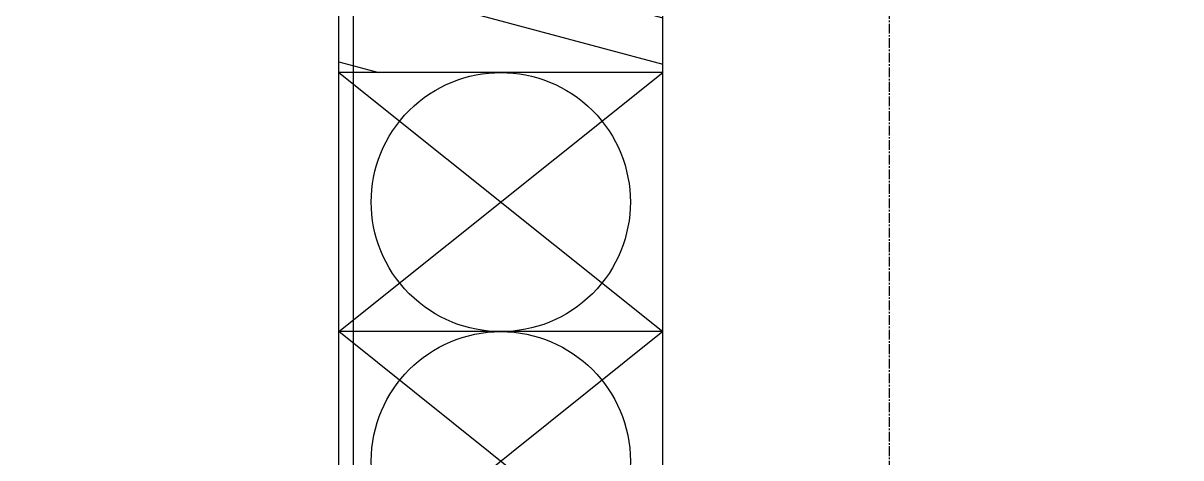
# Model space of a CAD drawing. Header units: millimetres. Extents: x 9612 to 23319, y 1863 to 14354.
# Drawn here: x 11707.1 to 11796.4, y 8228.2 to 8261.7 of the extents above; entities that cross this region are included whole.
import ezdxf

# ---------------------------------------------------------------- set-up
doc = ezdxf.new("R2010")
doc.units = ezdxf.units.MM
doc.header["$MEASUREMENT"] = 0
doc.linetypes.add('CENTER2', pattern=[1.125, 0.75, -0.125, 0.125, -0.125])

# ---------------------------------------------------------------- blocks, each defined once
blk = doc.blocks.new('ijkkkkkkkkk')
h = blk.add_hatch()
h.set_pattern_fill('STEEL', color=256, scale=93.6, angle=120)
h.set_pattern_definition([(165, (-1428.017, 1135.7), (-2.523486, -9.417777), []), (165, (-1432.239, 1133.262), (-2.523486, -9.417777), [])])
h.paths.add_polyline_path([(1156.09956, 356.95932), (1121.59956, 356.95932), (1121.59956, 341.95932), (1131.09445, 341.95932), (1131.09445, 306.67291), (1156.09956, 306.67291)])
h.paths.add_polyline_path([(1105.59956, 356.95932), (1091.09956, 356.95932), (1091.09956, 341.95932), (1105.59956, 341.95932)])
h.paths.add_polyline_path([(1281.10466, 341.95932), (1291.02514, 341.95932), (1291.09956, 356.95932), (1256.09956, 356.95932), (1256.09956, 306.67291), (1281.10466, 306.67291)])
h.paths.add_polyline_path([(1321.09956, 356.95932), (1306.59956, 356.95932), (1306.59956, 341.95932), (1321.09956, 341.95932)])
for p, q in [((1257.22988, -1041.89229), (1257.22988, 739.71136)), ((1281.10466, 306.67291), (1281.10466, 341.95932)), ((1256.09956, 226.67291), (1256.09956, 306.67291)), ((1256.09956, 306.67291), (1281.10466, 286.67291)), ((1256.09956, 286.67291), (1281.10466, 306.67291)), ((1281.10466, 306.67291), (1256.09956, 306.67291)), ((1281.10466, 227.05154), (1281.10466, 306.67291)), ((1281.10466, 286.67291), (1256.09956, 286.67291)), ((1281.10466, 286.67291), (1256.09956, 266.67291)), ((1281.10466, 266.67291), (1256.09956, 286.67291))]:
    blk.add_line(p, q)
at = {"linetype": 'CENTER2'}
blk.add_line((1298.59956, 247.81893), (1298.59956, 390.05275), dxfattribs=at)
at = {"linetype": 'Continuous'}
blk.add_line((1256.09956, -44.60671), (1256.09956, 385.22296), dxfattribs=at)
for centre, major_axis, start_param, end_param in [((1268.60211, 296.67291), (7.07107, 7.07107), 5.49778714, 11.78097245), ((1268.60211, 276.67291), (-7.07107, 7.07107), 3.92699082, 10.21017612)]:
    blk.add_ellipse(centre, major_axis=major_axis, ratio=1, start_param=start_param, end_param=end_param)

msp = doc.modelspace()

# ---------------------------------------------------------------- block references
msp.add_blockref('ijkkkkkkkkk', (10475.34511, 7951.25402))

doc.saveas('drawing.dxf')
